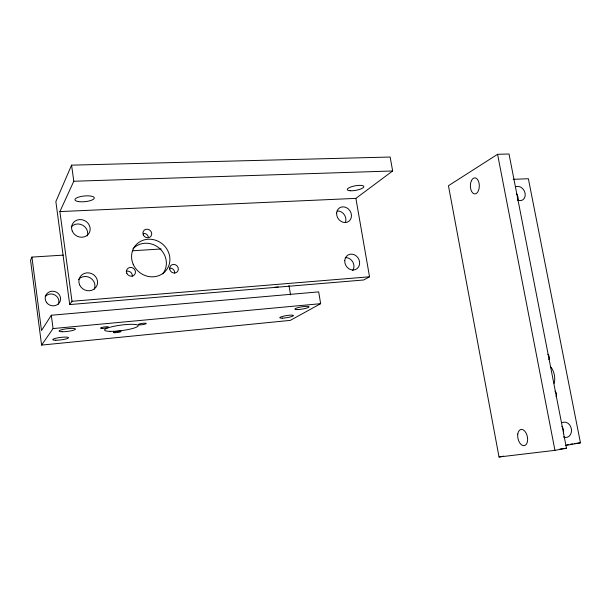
<?xml version="1.0" encoding="UTF-8"?>
<svg xmlns="http://www.w3.org/2000/svg" width="611" height="611" viewBox="0 0 611 611"><rect width="100%" height="100%" fill="white"/><g stroke="black" fill="none" stroke-linecap="round" stroke-linejoin="round"><path stroke-width="0.92" d="M31.925 257.094L30.55 260.278L41.594 345.093L290.286 320.378L320.653 303.675L318.682 291.875L51.309 315.245L41.495 330.528L31.925 257.094L63.277 255.123M71.579 165.153L55.861 201.592L69.707 304.576L363.721 279.983L369.533 276.791L355.892 198.376L392.652 170.973L390.154 157.035L71.579 165.153L73.786 181.253L59.893 211.589L71.991 301.284L69.707 304.576M41.594 345.093L53.065 328.558L51.309 315.245M497.583 154.293L448.451 185.721L499.034 456.997L554.948 450.345L566.473 448.253L509.016 154.003L497.583 154.293L554.948 450.345M499.034 456.997L503.678 456.165M566.878 444.831L568.734 444.495M570.598 444.159L572.454 443.83M565.603 445.488L580.45 442.822L528.378 178.733L513.202 179.321M574.233 443.609L580.45 442.822M559.859 449.047L566.473 448.253M53.065 328.558L320.653 303.675M71.991 301.284L369.533 276.791M132.633 250.77L161.136 248.975M59.893 211.589L355.892 198.376M73.786 181.253L392.652 170.973M289.011 285.505L290.546 294.892M516.028 186.653A7.462 5.95 62.6 0 1 525.093 193.229A7.462 5.95 62.6 0 1 518.731 200.5M562.135 422.697A7.76 6.27 76.4 0 1 571.484 429.732A7.76 6.27 76.4 0 1 563.365 436.918M561.891 426.287A7.668 6.217 76.5 0 1 563.357 433.787M550.992 367.112A16.734 13.656 73.2 0 1 554.177 383.395M547.815 354.288A3.834 3.108 72 0 1 548.846 359.581M555.009 391.155A3.857 3.131 74.3 0 1 556.056 396.501M516.471 193.618A7.37 5.904 62.5 0 1 517.845 200.683M45.245 296.526A7.683 7.195 18.7 0 1 55.12 295.113A7.683 7.195 18.7 0 1 58.312 304.278M278.158 286.849A6.836 6.194 55.7 0 1 274.881 287.124M71.243 226.849A9.364 8.554 27.3 0 1 82.775 225.268A9.364 8.554 27.3 0 1 87.289 235.907M345.253 257.628A8.103 7.118 59.7 0 1 352.768 261.966A8.103 7.118 59.7 0 1 352.669 270.62M78.414 279.555A9.348 8.745 26 0 1 90.336 277.898A9.348 8.745 26 0 1 94.27 289.125M132.992 248.769A19.46 18.025 37.4 0 1 159.196 248.104A19.46 18.025 37.4 0 1 162.694 273.873M169.782 268.069A4.437 4.117 41.5 0 1 174.677 273.109M126.171 271.33A4.544 4.239 34.1 0 1 132.32 276.233M143.463 233.341A4.491 4.117 36.6 0 1 148.397 237.335M337.257 210.932A8.08 7.011 56 0 1 345.498 222.205M471.501 180.535A8.035 4.476 89.9 0 0 473.953 193.748A8.035 4.476 89.9 0 0 479.093 183.353A8.035 4.476 89.9 0 0 471.501 180.535M517.784 434.024A8.271 4.796 78 0 0 524.162 445.671A8.271 4.796 78 0 0 526.025 432.932A8.271 4.796 78 0 0 517.784 434.024M55.792 340.235A7.92 1.245 -7 0 0 68.44 337.914A7.92 1.245 -7 0 0 57.724 337.845A7.92 1.245 -7 0 0 55.792 340.235M297.626 309.578A7.225 1.153 -9.3 0 0 309.021 306.974A7.225 1.153 -9.3 0 0 299.207 307.325A7.225 1.153 -9.3 0 0 297.626 309.578M62.185 331.735A8.271 1.367 -6.9 0 0 75.413 329.298A8.271 1.367 -6.9 0 0 64.292 329.13A8.271 1.367 -6.9 0 0 62.185 331.735M46.742 302.728A7.775 7.279 19.3 0 0 60.008 301.628A7.775 7.279 19.3 0 0 51.897 291.226A7.775 7.279 19.3 0 0 46.742 302.728M110.102 331.361A16.993 2.772 -7.5 0 0 137.88 326.312A16.993 2.772 -7.5 0 0 116.22 325.846A16.993 2.772 -7.5 0 0 110.102 331.361M139.743 324.838A3.918 0.642 -7.7 0 0 146.159 323.662A3.918 0.642 -7.7 0 0 141.21 323.547A3.918 0.642 -7.7 0 0 139.743 324.838M101.991 328.42A4.01 0.657 -7.3 0 0 108.483 327.229A4.01 0.657 -7.3 0 0 103.236 327.129A4.01 0.657 -7.3 0 0 101.991 328.42M114.761 332.712A3.842 0.611 -7.5 0 0 121.009 331.559A3.842 0.611 -7.5 0 0 116.037 331.498A3.842 0.611 -7.5 0 0 114.761 332.712M282.534 318.148A6.942 1.062 -9.2 0 0 293.417 315.688A6.942 1.062 -9.2 0 0 283.863 316.086A6.942 1.062 -9.2 0 0 282.534 318.148M72.289 231.187A9.501 8.661 27.8 0 0 88.297 234.288A9.501 8.661 27.8 0 0 82.073 219.739A9.501 8.661 27.8 0 0 72.289 231.187M336.623 213.056A8.187 7.08 56.1 0 0 347.262 222.167A8.187 7.08 56.1 0 0 348.239 208.855A8.187 7.08 56.1 0 0 336.623 213.056M344.757 260.576A8.21 7.187 59.8 0 0 355.434 269.596A8.21 7.187 59.8 0 0 356.389 256.047A8.21 7.187 59.8 0 0 344.757 260.576M79.583 284.818A9.486 8.86 26.7 0 0 95.667 287.621A9.486 8.86 26.7 0 0 89.397 272.957A9.486 8.86 26.7 0 0 79.583 284.818M133.167 264.227A19.735 18.246 37.9 0 0 166.192 270.291A19.735 18.246 37.9 0 0 152.872 239.527A19.735 18.246 37.9 0 0 133.167 264.227M169.698 269.046A4.498 4.162 41.9 0 0 176.716 272.3A4.498 4.162 41.9 0 0 175.594 264.838A4.498 4.162 41.9 0 0 169.698 269.046M126.805 273.27A4.613 4.292 34.6 0 0 134.565 274.69A4.613 4.292 34.6 0 0 131.495 267.496A4.613 4.292 34.6 0 0 126.805 273.27M143.257 234.845A4.56 4.17 37 0 0 150.856 236.35A4.56 4.17 37 0 0 147.831 229.262A4.56 4.17 37 0 0 143.257 234.845M78.445 201.577A9.715 2.856 -5.5 0 0 94.155 198.476A9.715 2.856 -5.5 0 0 81.24 196.436A9.715 2.856 -5.5 0 0 78.445 201.577M350.195 190.754A8.424 2.291 -10.5 0 0 363.744 187.088A8.424 2.291 -10.5 0 0 352.853 186.332A8.424 2.291 -10.5 0 0 350.195 190.754"/></g></svg>
